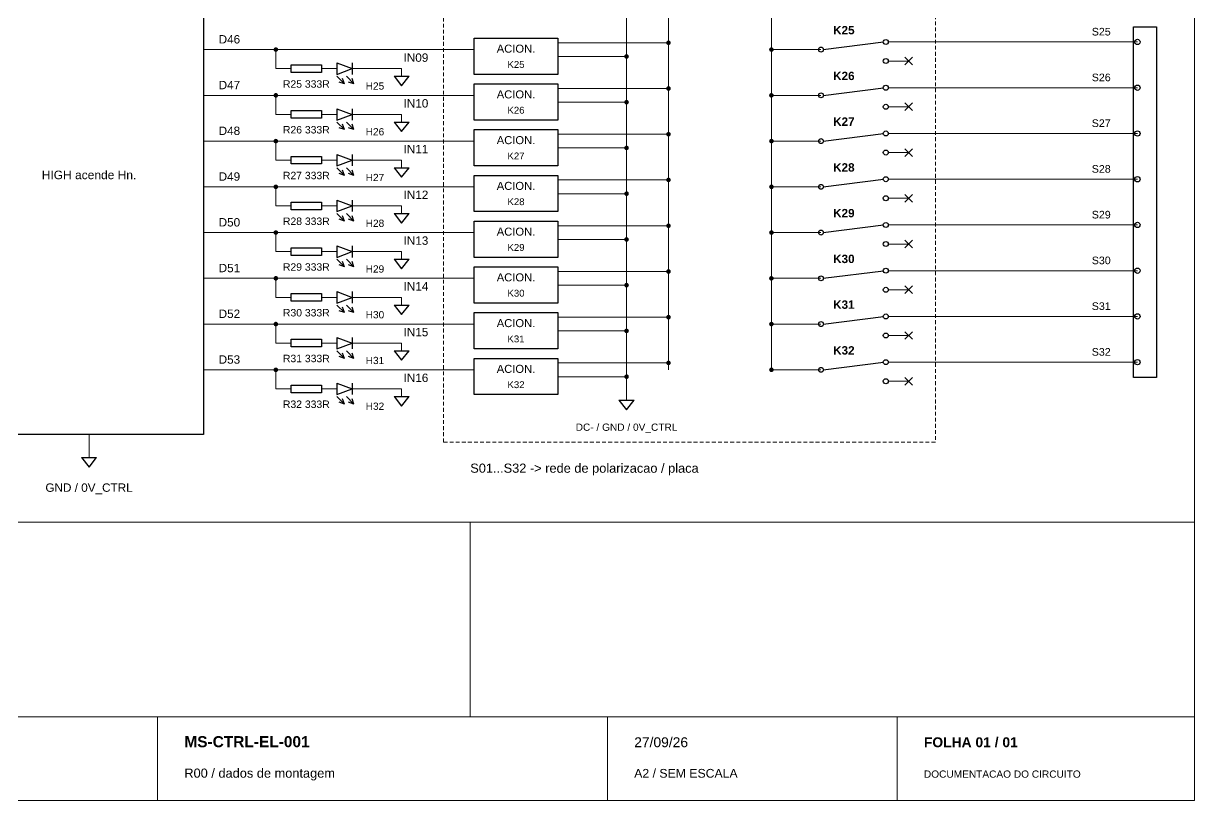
# Model space of a CAD drawing. Header units: millimetres. Extents: x 7 to 587, y 7 to 413.
# Drawn here: x 279.8 to 587, y 7 to 210.9 of the extents above; entities that cross this region are included whole.
import ezdxf
from ezdxf.enums import TextEntityAlignment as Align

# ---------------------------------------------------------------- set-up
doc = ezdxf.new("R2010")
doc.units = ezdxf.units.MM
doc.linetypes.add('ASSOCIATION_DASH', pattern=[1.6, 1, -0.6])
for name, color, linetype, lineweight in [('FRAME', 7, 'Continuous', 18), ('MODULE', 7, 'Continuous', 13), ('SYMBOLS', 7, 'Continuous', 25), ('TEXT', 7, 'Continuous', 18), ('WIRES', 7, 'Continuous', 20)]:
    doc.layers.add(name, color=color, linetype=linetype, lineweight=lineweight)
doc.styles.add('BOLD', font='arialbd.ttf')
doc.styles.get("Standard").update_dxf_attribs({"font": 'arial.ttf'})

msp = doc.modelspace()

# ---------------------------------------------------------------- hatches: boundary and pattern name
at = {"layer": 'SYMBOLS'}
for points in [[(449.6, 205.8), (449.58, 205.96), (449.52, 206.1), (449.42, 206.22), (449.3, 206.32), (449.16, 206.38), (449, 206.4), (448.84, 206.38), (448.7, 206.32), (448.58, 206.22), (448.48, 206.1), (448.42, 205.96), (448.4, 205.8), (448.42, 205.64), (448.48, 205.5), (448.58, 205.38), (448.7, 205.28), (448.84, 205.22), (449, 205.2), (449.16, 205.22), (449.3, 205.28), (449.42, 205.38), (449.52, 205.5), (449.58, 205.64)], [(346.6, 204), (346.58, 204.16), (346.52, 204.3), (346.42, 204.42), (346.3, 204.52), (346.16, 204.58), (346, 204.6), (345.84, 204.58), (345.7, 204.52), (345.58, 204.42), (345.48, 204.3), (345.42, 204.16), (345.4, 204), (345.42, 203.84), (345.48, 203.7), (345.58, 203.58), (345.7, 203.48), (345.84, 203.42), (346, 203.4), (346.16, 203.42), (346.3, 203.48), (346.42, 203.58), (346.52, 203.7), (346.58, 203.84)], [(438.6, 202.2), (438.58, 202.36), (438.52, 202.5), (438.42, 202.62), (438.3, 202.72), (438.16, 202.78), (438, 202.8), (437.84, 202.78), (437.7, 202.72), (437.58, 202.62), (437.48, 202.5), (437.42, 202.36), (437.4, 202.2), (437.42, 202.04), (437.48, 201.9), (437.58, 201.78), (437.7, 201.68), (437.84, 201.62), (438, 201.6), (438.16, 201.62), (438.3, 201.68), (438.42, 201.78), (438.52, 201.9), (438.58, 202.04)], [(476.6, 204), (476.58, 204.16), (476.52, 204.3), (476.42, 204.42), (476.3, 204.52), (476.16, 204.58), (476, 204.6), (475.84, 204.58), (475.7, 204.52), (475.58, 204.42), (475.48, 204.3), (475.42, 204.16), (475.4, 204), (475.42, 203.84), (475.48, 203.7), (475.58, 203.58), (475.7, 203.48), (475.84, 203.42), (476, 203.4), (476.16, 203.42), (476.3, 203.48), (476.42, 203.58), (476.52, 203.7), (476.58, 203.84)], [(449.6, 193.8), (449.58, 193.96), (449.52, 194.1), (449.42, 194.22), (449.3, 194.32), (449.16, 194.38), (449, 194.4), (448.84, 194.38), (448.7, 194.32), (448.58, 194.22), (448.48, 194.1), (448.42, 193.96), (448.4, 193.8), (448.42, 193.64), (448.48, 193.5), (448.58, 193.38), (448.7, 193.28), (448.84, 193.22), (449, 193.2), (449.16, 193.22), (449.3, 193.28), (449.42, 193.38), (449.52, 193.5), (449.58, 193.64)], [(346.6, 192), (346.58, 192.16), (346.52, 192.3), (346.42, 192.42), (346.3, 192.52), (346.16, 192.58), (346, 192.6), (345.84, 192.58), (345.7, 192.52), (345.58, 192.42), (345.48, 192.3), (345.42, 192.16), (345.4, 192), (345.42, 191.84), (345.48, 191.7), (345.58, 191.58), (345.7, 191.48), (345.84, 191.42), (346, 191.4), (346.16, 191.42), (346.3, 191.48), (346.42, 191.58), (346.52, 191.7), (346.58, 191.84)], [(438.6, 190.2), (438.58, 190.36), (438.52, 190.5), (438.42, 190.62), (438.3, 190.72), (438.16, 190.78), (438, 190.8), (437.84, 190.78), (437.7, 190.72), (437.58, 190.62), (437.48, 190.5), (437.42, 190.36), (437.4, 190.2), (437.42, 190.04), (437.48, 189.9), (437.58, 189.78), (437.7, 189.68), (437.84, 189.62), (438, 189.6), (438.16, 189.62), (438.3, 189.68), (438.42, 189.78), (438.52, 189.9), (438.58, 190.04)], [(476.6, 192), (476.58, 192.16), (476.52, 192.3), (476.42, 192.42), (476.3, 192.52), (476.16, 192.58), (476, 192.6), (475.84, 192.58), (475.7, 192.52), (475.58, 192.42), (475.48, 192.3), (475.42, 192.16), (475.4, 192), (475.42, 191.84), (475.48, 191.7), (475.58, 191.58), (475.7, 191.48), (475.84, 191.42), (476, 191.4), (476.16, 191.42), (476.3, 191.48), (476.42, 191.58), (476.52, 191.7), (476.58, 191.84)], [(449.6, 181.8), (449.58, 181.96), (449.52, 182.1), (449.42, 182.22), (449.3, 182.32), (449.16, 182.38), (449, 182.4), (448.84, 182.38), (448.7, 182.32), (448.58, 182.22), (448.48, 182.1), (448.42, 181.96), (448.4, 181.8), (448.42, 181.64), (448.48, 181.5), (448.58, 181.38), (448.7, 181.28), (448.84, 181.22), (449, 181.2), (449.16, 181.22), (449.3, 181.28), (449.42, 181.38), (449.52, 181.5), (449.58, 181.64)], [(346.6, 180), (346.58, 180.16), (346.52, 180.3), (346.42, 180.42), (346.3, 180.52), (346.16, 180.58), (346, 180.6), (345.84, 180.58), (345.7, 180.52), (345.58, 180.42), (345.48, 180.3), (345.42, 180.16), (345.4, 180), (345.42, 179.84), (345.48, 179.7), (345.58, 179.58), (345.7, 179.48), (345.84, 179.42), (346, 179.4), (346.16, 179.42), (346.3, 179.48), (346.42, 179.58), (346.52, 179.7), (346.58, 179.84)], [(438.6, 178.2), (438.58, 178.36), (438.52, 178.5), (438.42, 178.62), (438.3, 178.72), (438.16, 178.78), (438, 178.8), (437.84, 178.78), (437.7, 178.72), (437.58, 178.62), (437.48, 178.5), (437.42, 178.36), (437.4, 178.2), (437.42, 178.04), (437.48, 177.9), (437.58, 177.78), (437.7, 177.68), (437.84, 177.62), (438, 177.6), (438.16, 177.62), (438.3, 177.68), (438.42, 177.78), (438.52, 177.9), (438.58, 178.04)], [(476.6, 180), (476.58, 180.16), (476.52, 180.3), (476.42, 180.42), (476.3, 180.52), (476.16, 180.58), (476, 180.6), (475.84, 180.58), (475.7, 180.52), (475.58, 180.42), (475.48, 180.3), (475.42, 180.16), (475.4, 180), (475.42, 179.84), (475.48, 179.7), (475.58, 179.58), (475.7, 179.48), (475.84, 179.42), (476, 179.4), (476.16, 179.42), (476.3, 179.48), (476.42, 179.58), (476.52, 179.7), (476.58, 179.84)], [(449.6, 169.8), (449.58, 169.96), (449.52, 170.1), (449.42, 170.22), (449.3, 170.32), (449.16, 170.38), (449, 170.4), (448.84, 170.38), (448.7, 170.32), (448.58, 170.22), (448.48, 170.1), (448.42, 169.96), (448.4, 169.8), (448.42, 169.64), (448.48, 169.5), (448.58, 169.38), (448.7, 169.28), (448.84, 169.22), (449, 169.2), (449.16, 169.22), (449.3, 169.28), (449.42, 169.38), (449.52, 169.5), (449.58, 169.64)], [(346.6, 168), (346.58, 168.16), (346.52, 168.3), (346.42, 168.42), (346.3, 168.52), (346.16, 168.58), (346, 168.6), (345.84, 168.58), (345.7, 168.52), (345.58, 168.42), (345.48, 168.3), (345.42, 168.16), (345.4, 168), (345.42, 167.84), (345.48, 167.7), (345.58, 167.58), (345.7, 167.48), (345.84, 167.42), (346, 167.4), (346.16, 167.42), (346.3, 167.48), (346.42, 167.58), (346.52, 167.7), (346.58, 167.84)], [(438.6, 166.2), (438.58, 166.36), (438.52, 166.5), (438.42, 166.62), (438.3, 166.72), (438.16, 166.78), (438, 166.8), (437.84, 166.78), (437.7, 166.72), (437.58, 166.62), (437.48, 166.5), (437.42, 166.36), (437.4, 166.2), (437.42, 166.04), (437.48, 165.9), (437.58, 165.78), (437.7, 165.68), (437.84, 165.62), (438, 165.6), (438.16, 165.62), (438.3, 165.68), (438.42, 165.78), (438.52, 165.9), (438.58, 166.04)], [(476.6, 168), (476.58, 168.16), (476.52, 168.3), (476.42, 168.42), (476.3, 168.52), (476.16, 168.58), (476, 168.6), (475.84, 168.58), (475.7, 168.52), (475.58, 168.42), (475.48, 168.3), (475.42, 168.16), (475.4, 168), (475.42, 167.84), (475.48, 167.7), (475.58, 167.58), (475.7, 167.48), (475.84, 167.42), (476, 167.4), (476.16, 167.42), (476.3, 167.48), (476.42, 167.58), (476.52, 167.7), (476.58, 167.84)], [(449.6, 157.8), (449.58, 157.96), (449.52, 158.1), (449.42, 158.22), (449.3, 158.32), (449.16, 158.38), (449, 158.4), (448.84, 158.38), (448.7, 158.32), (448.58, 158.22), (448.48, 158.1), (448.42, 157.96), (448.4, 157.8), (448.42, 157.64), (448.48, 157.5), (448.58, 157.38), (448.7, 157.28), (448.84, 157.22), (449, 157.2), (449.16, 157.22), (449.3, 157.28), (449.42, 157.38), (449.52, 157.5), (449.58, 157.64)], [(346.6, 156), (346.58, 156.16), (346.52, 156.3), (346.42, 156.42), (346.3, 156.52), (346.16, 156.58), (346, 156.6), (345.84, 156.58), (345.7, 156.52), (345.58, 156.42), (345.48, 156.3), (345.42, 156.16), (345.4, 156), (345.42, 155.84), (345.48, 155.7), (345.58, 155.58), (345.7, 155.48), (345.84, 155.42), (346, 155.4), (346.16, 155.42), (346.3, 155.48), (346.42, 155.58), (346.52, 155.7), (346.58, 155.84)], [(438.6, 154.2), (438.58, 154.36), (438.52, 154.5), (438.42, 154.62), (438.3, 154.72), (438.16, 154.78), (438, 154.8), (437.84, 154.78), (437.7, 154.72), (437.58, 154.62), (437.48, 154.5), (437.42, 154.36), (437.4, 154.2), (437.42, 154.04), (437.48, 153.9), (437.58, 153.78), (437.7, 153.68), (437.84, 153.62), (438, 153.6), (438.16, 153.62), (438.3, 153.68), (438.42, 153.78), (438.52, 153.9), (438.58, 154.04)], [(476.6, 156), (476.58, 156.16), (476.52, 156.3), (476.42, 156.42), (476.3, 156.52), (476.16, 156.58), (476, 156.6), (475.84, 156.58), (475.7, 156.52), (475.58, 156.42), (475.48, 156.3), (475.42, 156.16), (475.4, 156), (475.42, 155.84), (475.48, 155.7), (475.58, 155.58), (475.7, 155.48), (475.84, 155.42), (476, 155.4), (476.16, 155.42), (476.3, 155.48), (476.42, 155.58), (476.52, 155.7), (476.58, 155.84)], [(346.6, 144), (346.58, 144.16), (346.52, 144.3), (346.42, 144.42), (346.3, 144.52), (346.16, 144.58), (346, 144.6), (345.84, 144.58), (345.7, 144.52), (345.58, 144.42), (345.48, 144.3), (345.42, 144.16), (345.4, 144), (345.42, 143.84), (345.48, 143.7), (345.58, 143.58), (345.7, 143.48), (345.84, 143.42), (346, 143.4), (346.16, 143.42), (346.3, 143.48), (346.42, 143.58), (346.52, 143.7), (346.58, 143.84)], [(449.6, 145.8), (449.58, 145.96), (449.52, 146.1), (449.42, 146.22), (449.3, 146.32), (449.16, 146.38), (449, 146.4), (448.84, 146.38), (448.7, 146.32), (448.58, 146.22), (448.48, 146.1), (448.42, 145.96), (448.4, 145.8), (448.42, 145.64), (448.48, 145.5), (448.58, 145.38), (448.7, 145.28), (448.84, 145.22), (449, 145.2), (449.16, 145.22), (449.3, 145.28), (449.42, 145.38), (449.52, 145.5), (449.58, 145.64)], [(476.6, 144), (476.58, 144.16), (476.52, 144.3), (476.42, 144.42), (476.3, 144.52), (476.16, 144.58), (476, 144.6), (475.84, 144.58), (475.7, 144.52), (475.58, 144.42), (475.48, 144.3), (475.42, 144.16), (475.4, 144), (475.42, 143.84), (475.48, 143.7), (475.58, 143.58), (475.7, 143.48), (475.84, 143.42), (476, 143.4), (476.16, 143.42), (476.3, 143.48), (476.42, 143.58), (476.52, 143.7), (476.58, 143.84)], [(438.6, 142.2), (438.58, 142.36), (438.52, 142.5), (438.42, 142.62), (438.3, 142.72), (438.16, 142.78), (438, 142.8), (437.84, 142.78), (437.7, 142.72), (437.58, 142.62), (437.48, 142.5), (437.42, 142.36), (437.4, 142.2), (437.42, 142.04), (437.48, 141.9), (437.58, 141.78), (437.7, 141.68), (437.84, 141.62), (438, 141.6), (438.16, 141.62), (438.3, 141.68), (438.42, 141.78), (438.52, 141.9), (438.58, 142.04)], [(346.6, 132), (346.58, 132.16), (346.52, 132.3), (346.42, 132.42), (346.3, 132.52), (346.16, 132.58), (346, 132.6), (345.84, 132.58), (345.7, 132.52), (345.58, 132.42), (345.48, 132.3), (345.42, 132.16), (345.4, 132), (345.42, 131.84), (345.48, 131.7), (345.58, 131.58), (345.7, 131.48), (345.84, 131.42), (346, 131.4), (346.16, 131.42), (346.3, 131.48), (346.42, 131.58), (346.52, 131.7), (346.58, 131.84)], [(449.6, 133.8), (449.58, 133.96), (449.52, 134.1), (449.42, 134.22), (449.3, 134.32), (449.16, 134.38), (449, 134.4), (448.84, 134.38), (448.7, 134.32), (448.58, 134.22), (448.48, 134.1), (448.42, 133.96), (448.4, 133.8), (448.42, 133.64), (448.48, 133.5), (448.58, 133.38), (448.7, 133.28), (448.84, 133.22), (449, 133.2), (449.16, 133.22), (449.3, 133.28), (449.42, 133.38), (449.52, 133.5), (449.58, 133.64)], [(476.6, 132), (476.58, 132.16), (476.52, 132.3), (476.42, 132.42), (476.3, 132.52), (476.16, 132.58), (476, 132.6), (475.84, 132.58), (475.7, 132.52), (475.58, 132.42), (475.48, 132.3), (475.42, 132.16), (475.4, 132), (475.42, 131.84), (475.48, 131.7), (475.58, 131.58), (475.7, 131.48), (475.84, 131.42), (476, 131.4), (476.16, 131.42), (476.3, 131.48), (476.42, 131.58), (476.52, 131.7), (476.58, 131.84)], [(438.6, 130.2), (438.58, 130.36), (438.52, 130.5), (438.42, 130.62), (438.3, 130.72), (438.16, 130.78), (438, 130.8), (437.84, 130.78), (437.7, 130.72), (437.58, 130.62), (437.48, 130.5), (437.42, 130.36), (437.4, 130.2), (437.42, 130.04), (437.48, 129.9), (437.58, 129.78), (437.7, 129.68), (437.84, 129.62), (438, 129.6), (438.16, 129.62), (438.3, 129.68), (438.42, 129.78), (438.52, 129.9), (438.58, 130.04)], [(346.6, 120), (346.58, 120.16), (346.52, 120.3), (346.42, 120.42), (346.3, 120.52), (346.16, 120.58), (346, 120.6), (345.84, 120.58), (345.7, 120.52), (345.58, 120.42), (345.48, 120.3), (345.42, 120.16), (345.4, 120), (345.42, 119.84), (345.48, 119.7), (345.58, 119.58), (345.7, 119.48), (345.84, 119.42), (346, 119.4), (346.16, 119.42), (346.3, 119.48), (346.42, 119.58), (346.52, 119.7), (346.58, 119.84)], [(449.6, 121.8), (449.58, 121.96), (449.52, 122.1), (449.42, 122.22), (449.3, 122.32), (449.16, 122.38), (449, 122.4), (448.84, 122.38), (448.7, 122.32), (448.58, 122.22), (448.48, 122.1), (448.42, 121.96), (448.4, 121.8), (448.42, 121.64), (448.48, 121.5), (448.58, 121.38), (448.7, 121.28), (448.84, 121.22), (449, 121.2), (449.16, 121.22), (449.3, 121.28), (449.42, 121.38), (449.52, 121.5), (449.58, 121.64)], [(476.6, 120), (476.58, 120.16), (476.52, 120.3), (476.42, 120.42), (476.3, 120.52), (476.16, 120.58), (476, 120.6), (475.84, 120.58), (475.7, 120.52), (475.58, 120.42), (475.48, 120.3), (475.42, 120.16), (475.4, 120), (475.42, 119.84), (475.48, 119.7), (475.58, 119.58), (475.7, 119.48), (475.84, 119.42), (476, 119.4), (476.16, 119.42), (476.3, 119.48), (476.42, 119.58), (476.52, 119.7), (476.58, 119.84)], [(438.6, 118.2), (438.58, 118.36), (438.52, 118.5), (438.42, 118.62), (438.3, 118.72), (438.16, 118.78), (438, 118.8), (437.84, 118.78), (437.7, 118.72), (437.58, 118.62), (437.48, 118.5), (437.42, 118.36), (437.4, 118.2), (437.42, 118.04), (437.48, 117.9), (437.58, 117.78), (437.7, 117.68), (437.84, 117.62), (438, 117.6), (438.16, 117.62), (438.3, 117.68), (438.42, 117.78), (438.52, 117.9), (438.58, 118.04)]]:
    msp.add_hatch(color=256, dxfattribs=at).paths.add_polyline_path(points)

# ---------------------------------------------------------------- linework, layer by layer
at = {"layer": 'FRAME'}
for p, q in [((587, 413), (587, 7)), ((7, 80), (587, 80)), ((397, 80), (397, 29)), ((7, 29), (587, 29)), ((315, 29), (315, 7)), ((433, 29), (433, 7)), ((509, 29), (509, 7)), ((587, 7), (7, 7))]:
    msp.add_line(p, q, dxfattribs=at)
at = {"layer": 'MODULE', "linetype": 'ASSOCIATION_DASH'}
for p, q in [((390, 101), (390, 325)), ((519, 325), (519, 101)), ((519, 101), (390, 101))]:
    msp.add_line(p, q, dxfattribs=at)
at = {"layer": 'SYMBOLS'}
for p, q in [((327, 326), (327, 103)), ((571, 210), (577, 210)), ((571, 118), (571, 210)), ((577, 210), (577, 118)), ((398, 207), (420, 207)), ((398, 197.5), (398, 207)), ((420, 207), (420, 197.5)), ((489.6, 204), (505.4, 206)), ((350, 200), (358, 200)), ((350, 198), (350, 200)), ((358, 200), (358, 198)), ((362, 200.5), (362, 197.5)), ((362, 200.5), (366, 199)), ((366, 200.5), (366, 197.5)), ((511, 202), (513, 200)), ((511, 200), (513, 202)), ((358, 198), (350, 198)), ((362, 197.5), (366, 199)), ((362, 197), (364, 195)), ((364.5, 197), (366.5, 195)), ((377, 197), (381, 197)), ((377, 197), (379, 194.5)), ((379, 194.5), (381, 197)), ((420, 197.5), (398, 197.5)), ((364, 195), (362.6, 195.5)), ((364, 195), (363.5, 196.4)), ((366.5, 195), (365.1, 195.5)), ((366.5, 195), (366, 196.4)), ((398, 195), (420, 195)), ((398, 185.5), (398, 195)), ((420, 195), (420, 185.5)), ((489.6, 192), (505.4, 194)), ((350, 188), (358, 188)), ((350, 186), (350, 188)), ((358, 188), (358, 186)), ((362, 188.5), (362, 185.5)), ((362, 188.5), (366, 187)), ((366, 188.5), (366, 185.5)), ((511, 190), (513, 188)), ((511, 188), (513, 190)), ((358, 186), (350, 186)), ((362, 185.5), (366, 187)), ((362, 185), (364, 183)), ((364, 183), (363.5, 184.4)), ((364.5, 185), (366.5, 183)), ((366.5, 183), (366, 184.4)), ((377, 185), (381, 185)), ((377, 185), (379, 182.5)), ((379, 182.5), (381, 185)), ((420, 185.5), (398, 185.5)), ((364, 183), (362.6, 183.5)), ((366.5, 183), (365.1, 183.5)), ((398, 183), (420, 183)), ((398, 173.5), (398, 183)), ((420, 183), (420, 173.5)), ((489.6, 180), (505.4, 182)), ((350, 176), (358, 176)), ((350, 174), (350, 176)), ((358, 176), (358, 174)), ((362, 176.5), (362, 173.5)), ((362, 176.5), (366, 175)), ((366, 176.5), (366, 173.5)), ((511, 178), (513, 176)), ((511, 176), (513, 178)), ((358, 174), (350, 174)), ((362, 173.5), (366, 175)), ((362, 173), (364, 171)), ((364, 171), (363.5, 172.4)), ((364.5, 173), (366.5, 171)), ((366.5, 171), (366, 172.4)), ((377, 173), (381, 173)), ((377, 173), (379, 170.5)), ((379, 170.5), (381, 173)), ((420, 173.5), (398, 173.5)), ((364, 171), (362.6, 171.5)), ((366.5, 171), (365.1, 171.5)), ((398, 171), (420, 171)), ((398, 161.5), (398, 171)), ((420, 171), (420, 161.5)), ((489.6, 168), (505.4, 170)), ((511, 166), (513, 164)), ((511, 164), (513, 166)), ((350, 164), (358, 164)), ((350, 162), (350, 164)), ((358, 164), (358, 162)), ((362, 164.5), (362, 161.5)), ((362, 164.5), (366, 163)), ((362, 161.5), (366, 163)), ((366, 164.5), (366, 161.5)), ((358, 162), (350, 162)), ((362, 161), (364, 159)), ((364, 159), (363.5, 160.4)), ((364.5, 161), (366.5, 159)), ((366.5, 159), (366, 160.4)), ((377, 161), (381, 161)), ((377, 161), (379, 158.5)), ((379, 158.5), (381, 161)), ((420, 161.5), (398, 161.5)), ((364, 159), (362.6, 159.5)), ((366.5, 159), (365.1, 159.5)), ((398, 159), (420, 159)), ((398, 149.5), (398, 159)), ((420, 159), (420, 149.5)), ((489.6, 156), (505.4, 158)), ((511, 154), (513, 152)), ((511, 152), (513, 154)), ((350, 152), (358, 152)), ((350, 150), (350, 152)), ((358, 152), (358, 150)), ((362, 152.5), (362, 149.5)), ((362, 152.5), (366, 151)), ((362, 149.5), (366, 151)), ((366, 152.5), (366, 149.5)), ((358, 150), (350, 150)), ((362, 149), (364, 147)), ((364, 147), (362.6, 147.5)), ((364, 147), (363.5, 148.4)), ((364.5, 149), (366.5, 147)), ((366.5, 147), (365.1, 147.5)), ((366.5, 147), (366, 148.4)), ((377, 149), (381, 149)), ((377, 149), (379, 146.5)), ((379, 146.5), (381, 149)), ((420, 149.5), (398, 149.5)), ((398, 147), (420, 147)), ((398, 137.5), (398, 147)), ((420, 147), (420, 137.5)), ((489.6, 144), (505.4, 146)), ((511, 142), (513, 140)), ((511, 140), (513, 142)), ((350, 140), (358, 140)), ((350, 138), (350, 140)), ((358, 140), (358, 138)), ((362, 140.5), (362, 137.5)), ((362, 140.5), (366, 139)), ((362, 137.5), (366, 139)), ((366, 140.5), (366, 137.5)), ((358, 138), (350, 138)), ((362, 137), (364, 135)), ((364, 135), (362.6, 135.5)), ((364, 135), (363.5, 136.4)), ((364.5, 137), (366.5, 135)), ((366.5, 135), (365.1, 135.5)), ((366.5, 135), (366, 136.4)), ((377, 137), (381, 137)), ((377, 137), (379, 134.5)), ((379, 134.5), (381, 137)), ((420, 137.5), (398, 137.5)), ((398, 135), (420, 135)), ((398, 125.5), (398, 135)), ((420, 135), (420, 125.5)), ((489.6, 132), (505.4, 134)), ((511, 130), (513, 128)), ((511, 128), (513, 130)), ((350, 128), (358, 128)), ((350, 126), (350, 128)), ((358, 126), (350, 126)), ((358, 128), (358, 126)), ((362, 128.5), (362, 125.5)), ((362, 128.5), (366, 127)), ((362, 125.5), (366, 127)), ((366, 128.5), (366, 125.5)), ((362, 125), (364, 123)), ((364, 123), (362.6, 123.5)), ((364, 123), (363.5, 124.4)), ((364.5, 125), (366.5, 123)), ((366.5, 123), (365.1, 123.5)), ((366.5, 123), (366, 124.4)), ((377, 125), (381, 125)), ((377, 125), (379, 122.5)), ((379, 122.5), (381, 125)), ((420, 125.5), (398, 125.5)), ((398, 123), (420, 123)), ((398, 113.5), (398, 123)), ((420, 123), (420, 113.5)), ((489.6, 120), (505.4, 122)), ((511, 118), (513, 116)), ((511, 116), (513, 118)), ((577, 118), (571, 118)), ((350, 116), (358, 116)), ((350, 114), (350, 116)), ((358, 114), (350, 114)), ((358, 116), (358, 114)), ((362, 116.5), (362, 113.5)), ((362, 116.5), (366, 115)), ((362, 113.5), (366, 115)), ((366, 116.5), (366, 113.5)), ((362, 113), (364, 111)), ((364, 111), (362.6, 111.5)), ((364, 111), (363.5, 112.4)), ((364.5, 113), (366.5, 111)), ((366.5, 111), (365.1, 111.5)), ((366.5, 111), (366, 112.4)), ((377, 113), (381, 113)), ((377, 113), (379, 110.5)), ((379, 110.5), (381, 113)), ((420, 113.5), (398, 113.5)), ((436, 112), (440, 112)), ((436, 112), (438, 109.5)), ((438, 109.5), (440, 112)), ((327, 103), (267, 103)), ((295, 97), (299, 97)), ((295, 97), (297, 94.5)), ((297, 94.5), (299, 97))]:
    msp.add_line(p, q, dxfattribs=at)
for centre, radius in [((506, 206), 0.65), ((572, 206), 0.7), ((489, 204), 0.65), ((506, 201), 0.65), ((506, 194), 0.65), ((572, 194), 0.7), ((489, 192), 0.65), ((506, 189), 0.65), ((506, 182), 0.65), ((572, 182), 0.7), ((489, 180), 0.65), ((506, 177), 0.65), ((506, 170), 0.65), ((572, 170), 0.7), ((489, 168), 0.65), ((506, 165), 0.65), ((506, 158), 0.65), ((572, 158), 0.7), ((489, 156), 0.65), ((506, 153), 0.65), ((489, 144), 0.65), ((506, 146), 0.65), ((572, 146), 0.7), ((506, 141), 0.65), ((489, 132), 0.65), ((506, 134), 0.65), ((572, 134), 0.7), ((506, 129), 0.65), ((489, 120), 0.65), ((506, 122), 0.65), ((572, 122), 0.7), ((506, 117), 0.65)]:
    msp.add_circle(centre, radius, dxfattribs=at)
at = {"layer": 'WIRES'}
for p, q in [((438, 313), (438, 112)), ((449, 313), (449, 120)), ((476, 313), (476, 120)), ((506.6, 206), (572, 206)), ((327, 204), (398, 204)), ((346, 204), (346, 199)), ((449, 205.8), (420, 205.8)), ((476, 204), (489, 204)), ((438, 202.2), (420, 202.2)), ((506.6, 201), (512, 201)), ((346, 199), (350, 199)), ((358, 199), (362, 199)), ((366, 199), (379, 199)), ((379, 199), (379, 197)), ((449, 193.8), (420, 193.8)), ((506.6, 194), (572, 194)), ((327, 192), (398, 192)), ((346, 192), (346, 187)), ((476, 192), (489, 192)), ((438, 190.2), (420, 190.2)), ((506.6, 189), (512, 189)), ((346, 187), (350, 187)), ((358, 187), (362, 187)), ((366, 187), (379, 187)), ((379, 187), (379, 185)), ((449, 181.8), (420, 181.8)), ((506.6, 182), (572, 182)), ((327, 180), (398, 180)), ((346, 180), (346, 175)), ((438, 178.2), (420, 178.2)), ((476, 180), (489, 180)), ((506.6, 177), (512, 177)), ((346, 175), (350, 175)), ((358, 175), (362, 175)), ((366, 175), (379, 175)), ((379, 175), (379, 173)), ((449, 169.8), (420, 169.8)), ((506.6, 170), (572, 170)), ((327, 168), (398, 168)), ((346, 168), (346, 163)), ((438, 166.2), (420, 166.2)), ((476, 168), (489, 168)), ((346, 163), (350, 163)), ((358, 163), (362, 163)), ((366, 163), (379, 163)), ((379, 163), (379, 161)), ((506.6, 165), (512, 165)), ((449, 157.8), (420, 157.8)), ((506.6, 158), (572, 158)), ((327, 156), (398, 156)), ((346, 156), (346, 151)), ((438, 154.2), (420, 154.2)), ((476, 156), (489, 156)), ((346, 151), (350, 151)), ((358, 151), (362, 151)), ((366, 151), (379, 151)), ((379, 151), (379, 149)), ((506.6, 153), (512, 153)), ((449, 145.8), (420, 145.8)), ((506.6, 146), (572, 146)), ((327, 144), (398, 144)), ((346, 144), (346, 139)), ((438, 142.2), (420, 142.2)), ((476, 144), (489, 144)), ((346, 139), (350, 139)), ((358, 139), (362, 139)), ((366, 139), (379, 139)), ((379, 139), (379, 137)), ((506.6, 141), (512, 141)), ((449, 133.8), (420, 133.8)), ((506.6, 134), (572, 134)), ((327, 132), (398, 132)), ((346, 132), (346, 127)), ((438, 130.2), (420, 130.2)), ((476, 132), (489, 132)), ((346, 127), (350, 127)), ((358, 127), (362, 127)), ((366, 127), (379, 127)), ((379, 127), (379, 125)), ((506.6, 129), (512, 129)), ((327, 120), (398, 120)), ((346, 120), (346, 115)), ((449, 121.8), (420, 121.8)), ((476, 120), (489, 120)), ((506.6, 122), (572, 122)), ((438, 118.2), (420, 118.2)), ((506.6, 117), (512, 117)), ((346, 115), (350, 115)), ((358, 115), (362, 115)), ((366, 115), (379, 115)), ((379, 115), (379, 113)), ((297, 103), (297, 97))]:
    msp.add_line(p, q, dxfattribs=at)

# ---------------------------------------------------------------- texts
at = {"layer": 'TEXT', "style": 'BOLD'}
for s, p in [('K25', (495, 208)), ('K26', (495, 196)), ('K27', (495, 184)), ('K28', (495, 172)), ('K29', (495, 160)), ('K30', (495, 148)), ('K31', (495, 136)), ('K32', (495, 124))]:
    msp.add_text(s, height=2.2, dxfattribs=at).set_placement(p, align=Align.CENTER)
at = {"layer": 'TEXT'}
for s, height, p in [('S25', 2, (565, 207.7)), ('IN09', 2.2, (386, 200.8)), ('S26', 2, (565, 195.7)), ('IN10', 2.2, (386, 188.8)), ('S27', 2, (565, 183.7)), ('IN11', 2.2, (386, 176.8)), ('S28', 2, (565, 171.7)), ('IN12', 2.2, (386, 164.8)), ('S29', 2, (565, 159.7)), ('IN13', 2.2, (386, 152.8)), ('S30', 2, (565, 147.7)), ('IN14', 2.2, (386, 140.8)), ('S31', 2, (565, 135.7)), ('IN15', 2.2, (386, 128.8)), ('S32', 2, (565, 123.7)), ('IN16', 2.2, (386, 116.8))]:
    msp.add_text(s, height=height, dxfattribs=at).set_placement(p, align=Align.RIGHT)
for s, height, p in [('D46', 2.2, (331, 205.6)), ('D47', 2.2, (331, 193.6)), ('D48', 2.2, (331, 181.6)), ('D49', 2.2, (331, 169.6)), ('D50', 2.2, (331, 157.6)), ('D51', 2.2, (331, 145.6)), ('D52', 2.2, (331, 133.6)), ('D53', 2.2, (331, 121.6)), ('S01...S32 -> rede de polarizacao / placa', 2.4, (397, 93)), ('27/09/26', 2.6, (440, 21)), ('R00 / dados de montagem', 2.4, (322, 13)), ('A2 / SEM ESCALA', 2.3, (440, 13)), ('DOCUMENTACAO DO CIRCUITO', 1.9, (516, 13))]:
    msp.add_text(s, height=height, dxfattribs=at).set_placement(p)
for s, height, p in [('ACION.', 2.1, (409, 203.2)), ('K25', 1.8, (409, 199.2)), ('R25 333R', 1.95, (354, 194)), ('H25', 1.9, (372, 193.5)), ('ACION.', 2.1, (409, 191.2)), ('K26', 1.8, (409, 187.2)), ('R26 333R', 1.95, (354, 182)), ('H26', 1.9, (372, 181.5)), ('ACION.', 2.1, (409, 179.2)), ('K27', 1.8, (409, 175.2)), ('HIGH acende Hn.', 2.25, (297, 170)), ('R27 333R', 1.95, (354, 170)), ('H27', 1.9, (372, 169.5)), ('ACION.', 2.1, (409, 167.2)), ('K28', 1.8, (409, 163.2)), ('R28 333R', 1.95, (354, 158)), ('H28', 1.9, (372, 157.5)), ('ACION.', 2.1, (409, 155.2)), ('K29', 1.8, (409, 151.2)), ('R29 333R', 1.95, (354, 146)), ('H29', 1.9, (372, 145.5)), ('ACION.', 2.1, (409, 143.2)), ('K30', 1.8, (409, 139.2)), ('R30 333R', 1.95, (354, 134)), ('H30', 1.9, (372, 133.5)), ('ACION.', 2.1, (409, 131.2)), ('K31', 1.8, (409, 127.2)), ('R31 333R', 1.95, (354, 122)), ('H31', 1.9, (372, 121.5)), ('ACION.', 2.1, (409, 119.2)), ('K32', 1.8, (409, 115.2)), ('R32 333R', 1.95, (354, 110)), ('H32', 1.9, (372, 109.5)), ('DC- / GND / 0V_CTRL', 1.9, (438, 104)), ('GND / 0V_CTRL', 2.2, (297, 88))]:
    msp.add_text(s, height=height, dxfattribs=at).set_placement(p, align=Align.CENTER)
at = {"layer": 'TEXT', "style": 'BOLD'}
for s, height, p in [('MS-CTRL-EL-001', 2.9, (322, 21)), ('FOLHA 01 / 01', 2.6, (516, 21))]:
    msp.add_text(s, height=height, dxfattribs=at).set_placement(p)

doc.saveas('drawing.dxf')
